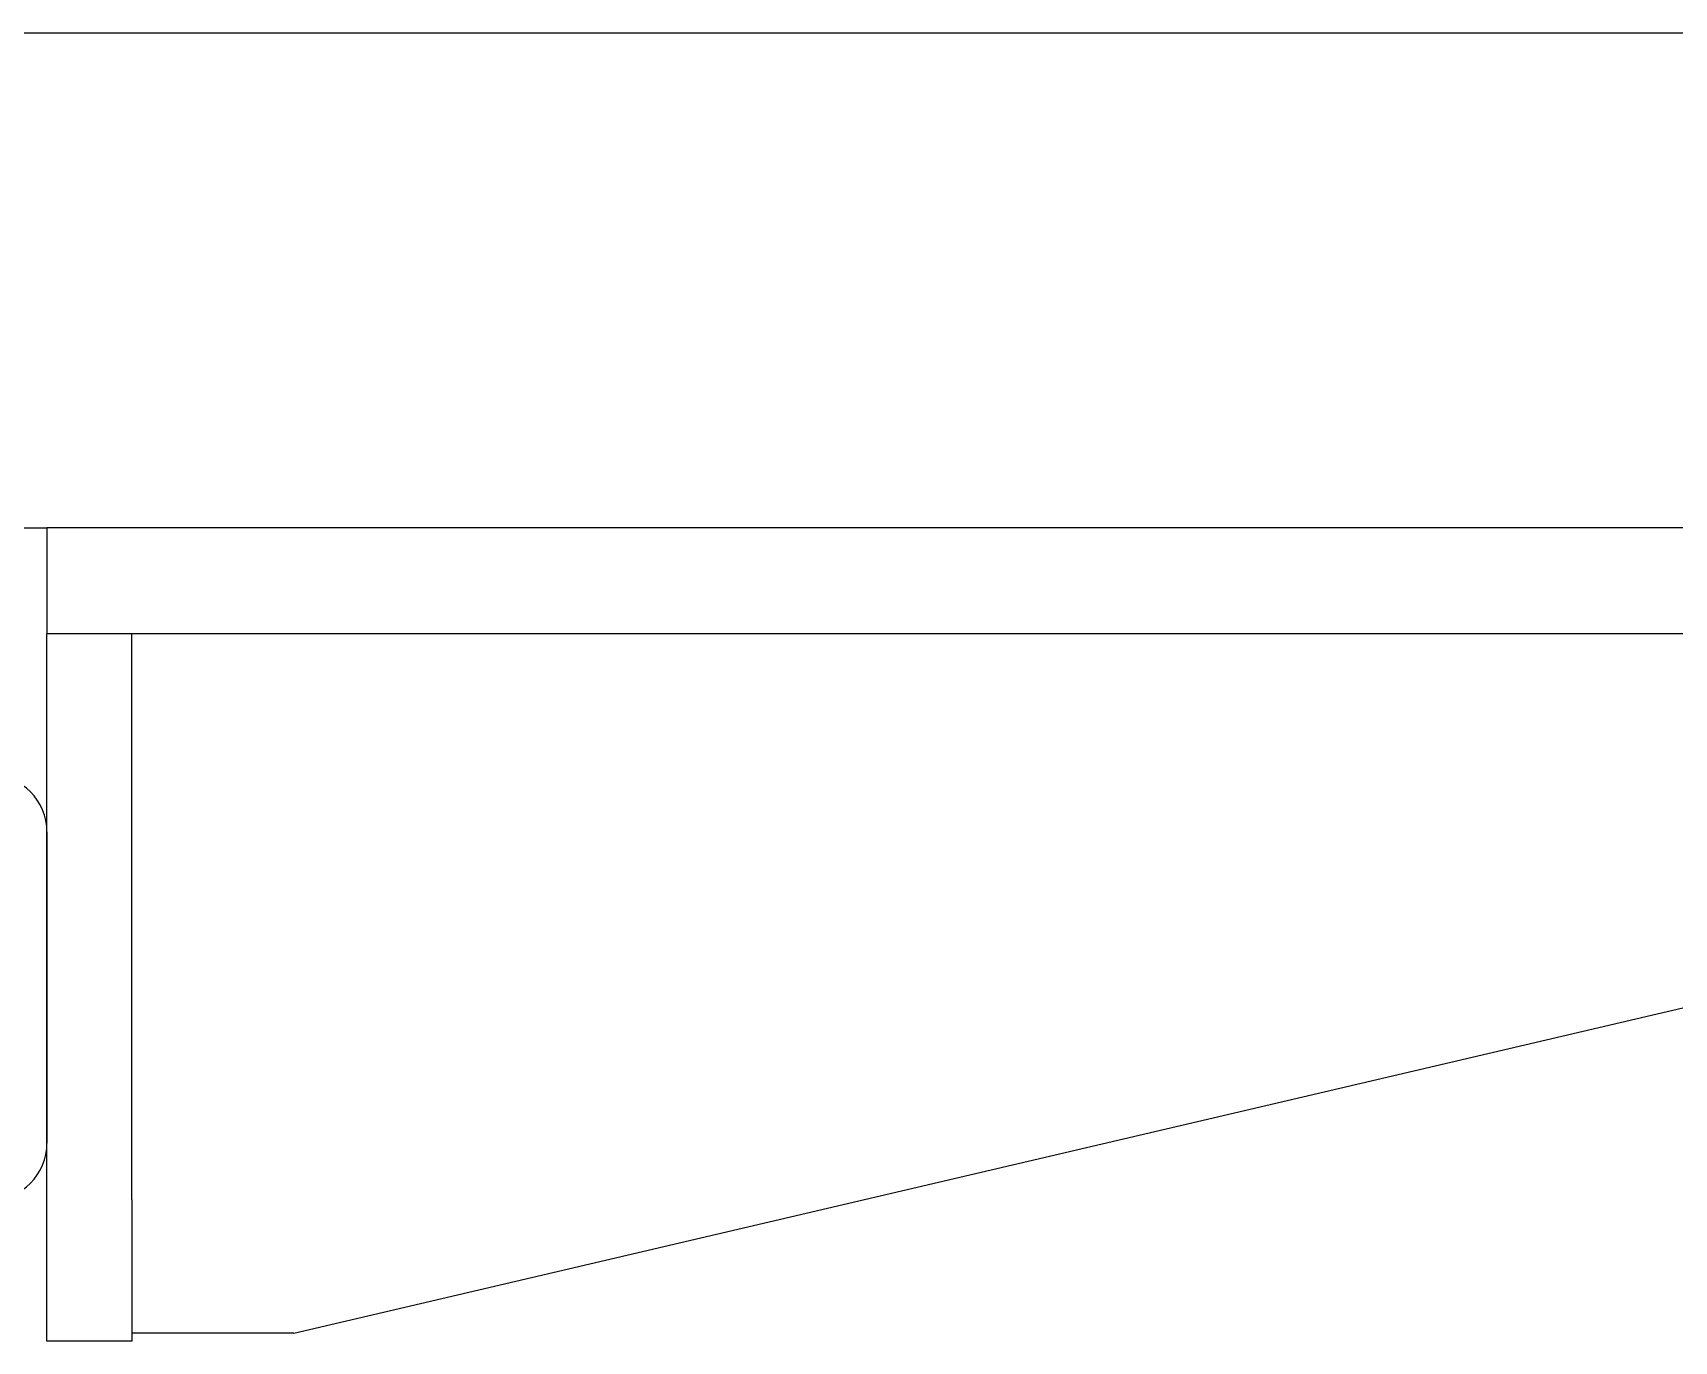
# Model space of a CAD drawing. Header units: millimetres. Extents: x 0 to 11880, y 0 to 8400.
# Drawn here: x 3687.5 to 3919.6, y 6258.5 to 6443.5 of the extents above; entities that cross this region are included whole.
import ezdxf

# ---------------------------------------------------------------- set-up
doc = ezdxf.new("R2010")
doc.units = ezdxf.units.MM
doc.header["$LTSCALE"] = 20

msp = doc.modelspace()

# ---------------------------------------------------------------- linework, layer by layer
at = {"color": 7, "linetype": 'Continuous', "lineweight": 25}
for p, q in [((3678.61, 6443.54), (4095.61, 6443.54)), ((3678.61, 6373.54), (3689.51, 6373.54)), ((4089.51, 6373.54), (3689.51, 6373.54)), ((3689.51, 6373.54), (3689.51, 6358.54)), ((4089.51, 6358.54), (3689.51, 6358.54)), ((3689.51, 6278.54), (3689.51, 6358.54)), ((3701.51, 6278.54), (3701.51, 6358.54)), ((3724.42, 6259.68), (4051.51, 6336.29)), ((3689.51, 6330.54), (3689.51, 6286.54)), ((3689.51, 6258.54), (3689.51, 6278.54)), ((3701.51, 6278.54), (3701.51, 6258.54)), ((3701.51, 6258.54), (3689.51, 6258.54)), ((3724.42, 6259.68), (3701.51, 6259.68))]:
    msp.add_line(p, q, dxfattribs=at)
for centre, start, end in [((3681.51, 6330.54), 0, 90), ((3681.51, 6286.54), 270, 0)]:
    msp.add_arc(centre, 8, start, end, dxfattribs=at)

doc.saveas('drawing.dxf')
